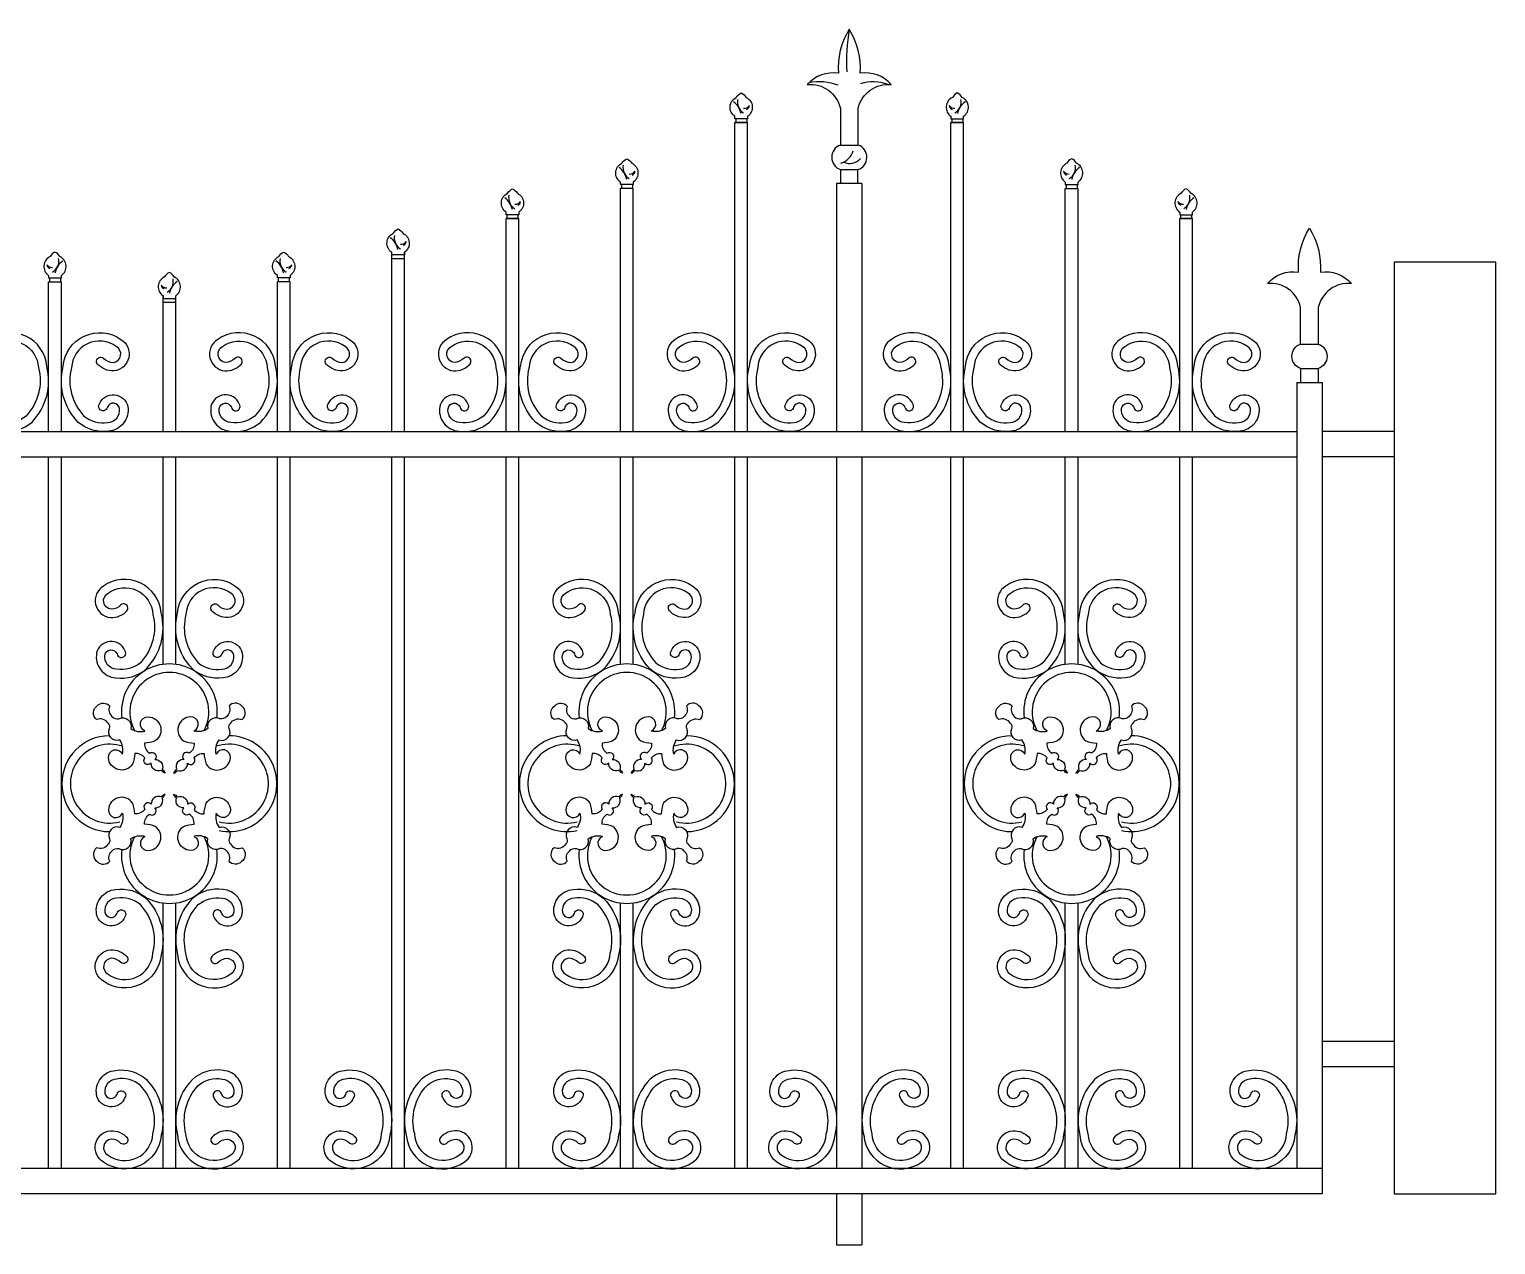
# Model space of a CAD drawing. Header units: metres. Extents: x 684 to 3887, y 3089 to 4524.
# Drawn here: x 2156 to 3887, y 3089 to 4524 of the extents above; entities that cross this region are included whole.
import ezdxf

# ---------------------------------------------------------------- set-up
doc = ezdxf.new("R2010")
doc.units = ezdxf.units.M
for name, color, linetype in [('3', 3, 'Continuous'), ('4', 4, 'Continuous'), ('7', 7, 'Continuous')]:
    doc.layers.add(name, color=color, linetype=linetype)

msp = doc.modelspace()

# ---------------------------------------------------------------- linework, layer by layer
at = {"layer": '3'}
for p, q in [((3113.02, 4387.08), (3133.99, 4387.08)), ((3113.28, 4358.21), (3133.73, 4358.21)), ((3656.21, 4152.16), (3677.18, 4152.16)), ((3656.47, 4123.28), (3676.92, 4123.28))]:
    msp.add_line(p, q, dxfattribs=at)
for centre, radius, start, end in [((3331.46, 4487.12), 211.15, 170.02, 183.67), ((3088.16, 4398.77), 62.99, 69.2, 101.22), ((3152.09, 4411.04), 50.66, 70.19, 107.71), ((3108.28, 4385.56), 20.47, 284.44, 345.53), ((3124, 4382.13), 16.84, 244.5, 318.88), ((2320.97, 3717.86), 56.6, 352.8, 187.2), ((2860.97, 3717.86), 56.6, 352.8, 187.2), ((3386.04, 3717.86), 56.6, 352.8, 187.2), ((2320.97, 3717.86), 46.6, 331.65, 208.35), ((2860.97, 3717.86), 46.6, 331.65, 208.35), ((3386.04, 3717.86), 46.6, 331.65, 208.35), ((2250.69, 3633.09), 56.6, 90.37, 269.63), ((2391.26, 3633.09), 56.6, 258.14, 89.63), ((2790.69, 3633.09), 56.6, 90.37, 281.86), ((2931.26, 3633.09), 56.6, 270.37, 89.63), ((3315.75, 3633.09), 56.6, 90.37, 269.63), ((3456.32, 3633.09), 56.6, 258.14, 89.63), ((2250.69, 3633.09), 46.6, 71.2, 284.45), ((2391.26, 3633.09), 46.6, 255.55, 108.8), ((2790.69, 3633.09), 46.6, 71.2, 284.45), ((2931.26, 3633.09), 46.6, 255.55, 108.8), ((3315.75, 3633.09), 46.6, 71.2, 284.45), ((3456.32, 3633.09), 46.6, 255.55, 108.8), ((2320.97, 3548.31), 46.6, 151.65, 28.35), ((2860.97, 3548.31), 46.6, 151.65, 28.35), ((3386.04, 3548.31), 46.6, 151.65, 28.35), ((2320.97, 3548.31), 56.6, 172.8, 7.2), ((2860.97, 3548.31), 56.6, 172.8, 7.2), ((3386.04, 3548.31), 56.6, 172.8, 7.2)]:
    msp.add_arc(centre, radius, start, end, dxfattribs=at)
at = {"layer": '4'}
for p, q in [((2989.47, 4418.04), (2989.47, 4413.52)), ((3002.47, 4418.04), (3002.47, 4413.52)), ((3244.54, 4418.04), (3244.54, 4413.52)), ((3257.54, 4418.04), (3257.54, 4413.52)), ((2988.47, 4048.8), (2988.47, 4413.52)), ((3003.47, 4413.52), (2988.47, 4413.52)), ((3003.47, 4413.52), (2988.47, 4413.52)), ((2988.47, 4413.52), (3003.47, 4413.52)), ((3003.47, 4048.8), (3003.47, 4413.52)), ((3243.54, 4048.8), (3243.54, 4413.52)), ((3258.54, 4413.52), (3243.54, 4413.52)), ((3243.54, 4413.52), (3258.54, 4413.52)), ((3243.54, 4413.52), (3258.54, 4413.52)), ((3258.54, 4048.8), (3258.54, 4413.52)), ((2868.47, 4335.93), (2853.47, 4335.93)), ((2868.47, 4335.93), (2853.47, 4335.93)), ((2853.47, 4048.8), (2853.47, 4335.93)), ((2854.47, 4340.45), (2854.47, 4335.93)), ((2867.47, 4340.45), (2867.47, 4335.93)), ((2868.47, 4048.8), (2868.47, 4335.93)), ((3108.5, 4341.85), (3108.5, 4048.8)), ((3138.5, 4341.85), (3108.5, 4341.85)), ((3138.5, 4341.85), (3138.5, 4048.8)), ((3378.54, 4048.8), (3378.54, 4335.93)), ((3378.54, 4335.93), (3393.54, 4335.93)), ((3378.54, 4335.93), (3393.54, 4335.93)), ((3379.54, 4340.45), (3379.54, 4335.93)), ((3392.54, 4340.45), (3392.54, 4335.93)), ((3393.54, 4048.8), (3393.54, 4335.93)), ((2718.47, 4048.8), (2718.47, 4300.34)), ((2733.47, 4300.34), (2718.47, 4300.34)), ((2733.47, 4300.34), (2718.47, 4300.34)), ((2718.47, 4300.34), (2733.47, 4300.34)), ((2719.47, 4304.87), (2719.47, 4300.34)), ((2732.47, 4304.87), (2732.47, 4300.34)), ((2733.47, 4048.8), (2733.47, 4300.34)), ((3513.54, 4048.8), (3513.54, 4300.34)), ((3528.54, 4300.34), (3513.54, 4300.34)), ((3513.54, 4300.34), (3528.54, 4300.34)), ((3513.54, 4300.34), (3528.54, 4300.34)), ((3514.54, 4304.87), (3514.54, 4300.34)), ((3527.54, 4304.87), (3527.54, 4300.34)), ((3528.54, 4048.8), (3528.54, 4300.34)), ((2583.47, 4048.8), (2583.47, 4260.49)), ((2598.47, 4048.8), (2598.47, 4260.49)), ((2583.47, 4252.97), (2598.47, 4252.97)), ((2178.47, 4048.8), (2178.47, 4225.66)), ((2178.47, 4225.66), (2193.47, 4225.66)), ((2179.47, 4230.18), (2179.47, 4225.66)), ((2192.47, 4230.18), (2192.47, 4225.66)), ((2193.47, 4048.8), (2193.47, 4225.66)), ((2448.47, 4048.8), (2448.47, 4225.66)), ((2463.47, 4225.66), (2448.47, 4225.66)), ((2449.47, 4230.18), (2449.47, 4225.66)), ((2462.47, 4230.18), (2462.47, 4225.66)), ((2463.47, 4048.8), (2463.47, 4225.66)), ((2313.47, 4048.8), (2313.47, 4209.08)), ((2328.47, 4048.8), (2328.47, 4209.08)), ((3651.7, 4106.93), (3651.69, 3178.8)), ((3651.7, 4106.93), (3681.7, 4106.93)), ((3681.7, 4106.93), (3681.7, 3148.8)), ((2178.47, 3178.8), (2178.47, 4018.8)), ((2193.47, 3178.8), (2193.47, 4018.8)), ((2313.47, 3773.96), (2313.47, 4018.8)), ((2328.47, 3773.96), (2328.47, 4018.8)), ((2448.47, 3178.8), (2448.47, 4018.8)), ((2463.47, 3178.8), (2463.47, 4018.8)), ((2583.47, 3178.8), (2583.47, 4018.8)), ((2598.47, 3178.8), (2598.47, 4018.8)), ((2718.47, 3178.8), (2718.47, 4018.8)), ((2733.47, 3178.8), (2733.47, 4018.8)), ((2853.47, 3773.96), (2853.47, 4018.8)), ((2868.47, 3773.96), (2868.47, 4018.8)), ((2988.47, 3178.8), (2988.47, 4018.8)), ((3003.47, 3178.8), (3003.47, 4018.8)), ((3108.5, 4018.8), (3108.5, 3178.8)), ((3138.5, 4018.8), (3138.5, 3178.8)), ((3243.54, 3178.8), (3243.54, 4018.8)), ((3258.54, 3178.8), (3258.54, 4018.8)), ((3378.54, 3773.96), (3378.54, 4018.8)), ((3393.54, 3773.96), (3393.54, 4018.8)), ((3513.54, 3178.8), (3513.54, 4018.8)), ((3528.54, 3178.8), (3528.54, 4018.8)), ((2313.47, 3178.8), (2313.47, 3492.21)), ((2328.47, 3178.8), (2328.47, 3492.21)), ((2853.47, 3178.8), (2853.47, 3492.21)), ((2853.47, 3178.8), (2853.47, 3492.21)), ((2868.47, 3178.8), (2868.47, 3492.21)), ((2868.47, 3178.8), (2868.47, 3492.21)), ((3378.54, 3178.8), (3378.54, 3492.21)), ((3378.54, 3178.8), (3378.54, 3492.21)), ((3393.54, 3178.8), (3393.54, 3492.21)), ((3393.54, 3178.8), (3393.54, 3492.21)), ((3886.51, 3148.8), (3886.51, 3298.8)), ((3681.7, 3148.8), (960.25, 3148.8)), ((3108.5, 3148.8), (3108.5, 3088.8)), ((3138.5, 3148.8), (3138.5, 3088.8)), ((3108.5, 3088.8), (3138.5, 3088.8))]:
    msp.add_line(p, q, dxfattribs=at)
for points in [[(3133.73, 4341.85), (3133.73, 4358.21, 0.72), (3133.99, 4387.08), (3133.99, 4430.41, -0.38), (3173.05, 4458.5, 0.26), (3136.37, 4471.83, 0.16), (3123.5, 4523.73, 0.16), (3110.64, 4471.83, 0.26), (3073.96, 4458.5, -0.38), (3113.02, 4430.41), (3113.02, 4387.08, 0.72), (3113.28, 4358.21), (3113.28, 4341.85)], [(3656.47, 4106.93), (3656.47, 4123.28, -0.72), (3656.21, 4152.16), (3656.21, 4195.48, 0.38), (3617.15, 4223.57, -0.26), (3653.83, 4236.9, -0.16), (3666.7, 4288.8, -0.16), (3679.56, 4236.9, -0.26), (3716.24, 4223.57, 0.38), (3677.18, 4195.48), (3677.18, 4152.16, -0.72), (3676.92, 4123.28), (3676.92, 4106.93)]]:
    msp.add_lwpolyline(points, format="xyb", dxfattribs=at)
for points in [[(3001.75, 4443.3, -0.58), (3003.47, 4421.04), (3003.47, 4418.04), (2988.47, 4418.04), (2988.47, 4421.04, -0.58), (2990.19, 4443.3, -0.15), (2995.97, 4448.6, -0.15)], [(3245.26, 4443.3, 0.58), (3243.54, 4421.04), (3243.54, 4418.04), (3258.54, 4418.04), (3258.54, 4421.04, 0.58), (3256.81, 4443.3, 0.15), (3251.04, 4448.6, 0.15)], [(2866.75, 4365.71, -0.58), (2868.47, 4343.45), (2868.47, 4340.45), (2853.47, 4340.45), (2853.47, 4343.45, -0.58), (2855.19, 4365.71, -0.15), (2860.97, 4371.01, -0.15)], [(3380.26, 4365.71, 0.58), (3378.54, 4343.45), (3378.54, 4340.45), (3393.54, 4340.45), (3393.54, 4343.45, 0.58), (3391.81, 4365.71, 0.15), (3386.04, 4371.01, 0.15)], [(2731.75, 4330.12, -0.58), (2733.47, 4307.87), (2733.47, 4304.87), (2718.47, 4304.87), (2718.47, 4307.87, -0.58), (2720.19, 4330.12, -0.15), (2725.97, 4335.42, -0.15)], [(3515.26, 4330.12, 0.58), (3513.54, 4307.87), (3513.54, 4304.87), (3528.54, 4304.87), (3528.54, 4307.87, 0.58), (3526.81, 4330.12, 0.15), (3521.04, 4335.42, 0.15)], [(2596.75, 4282.75, -0.58), (2598.47, 4260.49), (2598.47, 4257.49), (2583.47, 4257.49), (2583.47, 4260.49, -0.58), (2585.19, 4282.75, -0.15), (2590.97, 4288.05, -0.15)], [(2180.19, 4255.43, 0.58), (2178.47, 4233.18), (2178.47, 4230.18), (2193.47, 4230.18), (2193.47, 4233.18, 0.58), (2191.75, 4255.43, 0.15), (2185.97, 4260.74, 0.15)], [(2461.75, 4255.43, -0.58), (2463.47, 4233.18), (2463.47, 4230.18), (2448.47, 4230.18), (2448.47, 4233.18, -0.58), (2450.19, 4255.43, -0.15), (2455.97, 4260.74, -0.15)], [(2315.19, 4231.33, 0.58), (2313.47, 4209.08), (2313.47, 4206.08), (2328.47, 4206.08), (2328.47, 4209.08, 0.58), (2326.75, 4231.33, 0.15), (2320.97, 4236.64, 0.15)]]:
    msp.add_lwpolyline(points, format="xyb", close=True, dxfattribs=at)
msp.add_lwpolyline([(3886.51, 4248.8), (3766.51, 4248.8), (3766.51, 3148.8), (3886.51, 3148.8)], close=True, dxfattribs=at)
at = {"layer": '7'}
for p, q in [((2313.47, 4201.56), (2328.47, 4201.56)), ((990.25, 4048.8), (3651.7, 4048.8)), ((3766.51, 4048.8), (3681.7, 4048.8)), ((990.25, 4018.8), (3651.7, 4018.8)), ((3766.51, 4018.8), (3681.7, 4018.8)), ((3766.51, 3328.8), (3681.7, 3328.8)), ((3766.51, 3298.8), (3681.7, 3298.8)), ((3681.7, 3178.8), (960.25, 3178.8))]:
    msp.add_line(p, q, dxfattribs=at)
for points in [[(2134.98, 4127.46, 1.01), (2128.88, 4135.51, -0.21), (2117.08, 4130.45, -0.73), (2113.58, 4149.17, -0.6), (2166.4, 4124.26, -0.26), (2151.8, 4067.13, -0.22), (2123.61, 4059.45, -0.44), (2109.89, 4076.23, -0.75), (2124.19, 4077.66, 1.28), (2133.44, 4081.46, 0.74), (2100.1, 4078.29, 0.44), (2122.51, 4049.25, 0.22), (2158.85, 4060.04, 0.26), (2176.31, 4125.89, 0.58), (2108.15, 4157.59, 0.72), (2116.41, 4120.46, 0.22), (2136.22, 4128.71)], [(2236.97, 4127.46, -1.01), (2243.07, 4135.51, 0.21), (2254.86, 4130.45, 0.73), (2258.37, 4149.17, 0.6), (2205.54, 4124.26, 0.26), (2220.15, 4067.13, 0.22), (2248.33, 4059.45, 0.44), (2262.06, 4076.23, 0.75), (2247.75, 4077.66, -1.28), (2238.5, 4081.46, -0.74), (2271.84, 4078.29, -0.44), (2249.43, 4049.25, -0.22), (2213.1, 4060.04, -0.26), (2195.63, 4125.89, -0.58), (2263.79, 4157.59, -0.72), (2255.54, 4120.46, -0.22), (2235.73, 4128.71)], [(2404.98, 4127.46, 1.01), (2398.88, 4135.51, -0.21), (2387.08, 4130.45, -0.73), (2383.58, 4149.17, -0.6), (2436.4, 4124.26, -0.26), (2421.8, 4067.13, -0.22), (2393.61, 4059.45, -0.44), (2379.89, 4076.23, -0.75), (2394.19, 4077.66, 1.28), (2403.44, 4081.46, 0.74), (2370.1, 4078.29, 0.44), (2392.51, 4049.25, 0.22), (2428.85, 4060.04, 0.26), (2446.31, 4125.89, 0.58), (2378.15, 4157.59, 0.72), (2386.41, 4120.46, 0.22), (2406.22, 4128.71)], [(2506.97, 4127.46, -1.01), (2513.07, 4135.51, 0.21), (2524.86, 4130.45, 0.73), (2528.37, 4149.17, 0.6), (2475.54, 4124.26, 0.26), (2490.15, 4067.13, 0.22), (2518.33, 4059.45, 0.44), (2532.06, 4076.23, 0.75), (2517.75, 4077.66, -1.28), (2508.5, 4081.46, -0.74), (2541.84, 4078.29, -0.44), (2519.43, 4049.25, -0.22), (2483.1, 4060.04, -0.26), (2465.63, 4125.89, -0.58), (2533.79, 4157.59, -0.72), (2525.54, 4120.46, -0.22), (2505.73, 4128.71)], [(2674.98, 4127.46, 1.01), (2668.88, 4135.51, -0.21), (2657.08, 4130.45, -0.73), (2653.58, 4149.17, -0.6), (2706.4, 4124.26, -0.26), (2691.8, 4067.13, -0.22), (2663.61, 4059.45, -0.44), (2649.89, 4076.23, -0.75), (2664.19, 4077.66, 1.28), (2673.44, 4081.46, 0.74), (2640.1, 4078.29, 0.44), (2662.51, 4049.25, 0.22), (2698.85, 4060.04, 0.26), (2716.31, 4125.89, 0.58), (2648.15, 4157.59, 0.72), (2656.41, 4120.46, 0.22), (2676.22, 4128.71)], [(2776.97, 4127.46, -1.01), (2783.07, 4135.51, 0.21), (2794.86, 4130.45, 0.73), (2798.37, 4149.17, 0.6), (2745.54, 4124.26, 0.26), (2760.15, 4067.13, 0.22), (2788.33, 4059.45, 0.44), (2802.06, 4076.23, 0.75), (2787.75, 4077.66, -1.28), (2778.5, 4081.46, -0.74), (2811.84, 4078.29, -0.44), (2789.43, 4049.25, -0.22), (2753.1, 4060.04, -0.26), (2735.63, 4125.89, -0.58), (2803.79, 4157.59, -0.72), (2795.54, 4120.46, -0.22), (2775.73, 4128.71)], [(2944.98, 4127.46, 1.01), (2938.88, 4135.51, -0.21), (2927.08, 4130.45, -0.73), (2923.58, 4149.17, -0.6), (2976.4, 4124.26, -0.26), (2961.8, 4067.13, -0.22), (2933.61, 4059.45, -0.44), (2919.89, 4076.23, -0.75), (2934.19, 4077.66, 1.28), (2943.44, 4081.46, 0.74), (2910.1, 4078.29, 0.44), (2932.51, 4049.25, 0.22), (2968.85, 4060.04, 0.26), (2986.31, 4125.89, 0.58), (2918.15, 4157.59, 0.72), (2926.41, 4120.46, 0.22), (2946.22, 4128.71)], [(3046.97, 4127.46, -1.01), (3053.07, 4135.51, 0.21), (3064.86, 4130.45, 0.73), (3068.37, 4149.17, 0.6), (3015.54, 4124.26, 0.26), (3030.15, 4067.13, 0.22), (3058.33, 4059.45, 0.44), (3072.06, 4076.23, 0.75), (3057.75, 4077.66, -1.28), (3048.5, 4081.46, -0.74), (3081.84, 4078.29, -0.44), (3059.43, 4049.25, -0.22), (3023.1, 4060.04, -0.26), (3005.63, 4125.89, -0.58), (3073.79, 4157.59, -0.72), (3065.54, 4120.46, -0.22), (3045.73, 4128.71)], [(3200.04, 4127.46, 1.01), (3193.94, 4135.51, -0.21), (3182.15, 4130.45, -0.73), (3178.64, 4149.17, -0.6), (3231.47, 4124.26, -0.26), (3216.86, 4067.13, -0.22), (3188.68, 4059.45, -0.44), (3174.95, 4076.23, -0.75), (3189.26, 4077.66, 1.28), (3198.51, 4081.46, 0.74), (3165.16, 4078.29, 0.44), (3187.57, 4049.25, 0.22), (3223.91, 4060.04, 0.26), (3241.38, 4125.89, 0.58), (3173.22, 4157.59, 0.72), (3181.47, 4120.46, 0.22), (3201.28, 4128.71)], [(3302.03, 4127.46, -1.01), (3308.13, 4135.51, 0.21), (3319.92, 4130.45, 0.73), (3323.43, 4149.17, 0.6), (3270.61, 4124.26, 0.26), (3285.21, 4067.13, 0.22), (3313.39, 4059.45, 0.44), (3327.12, 4076.23, 0.75), (3312.82, 4077.66, -1.28), (3303.57, 4081.46, -0.74), (3336.91, 4078.29, -0.44), (3314.5, 4049.25, -0.22), (3278.16, 4060.04, -0.26), (3260.7, 4125.89, -0.58), (3328.86, 4157.59, -0.72), (3320.6, 4120.46, -0.22), (3300.79, 4128.71)], [(3470.04, 4127.46, 1.01), (3463.94, 4135.51, -0.21), (3452.15, 4130.45, -0.73), (3448.64, 4149.17, -0.6), (3501.47, 4124.26, -0.26), (3486.86, 4067.13, -0.22), (3458.68, 4059.45, -0.44), (3444.95, 4076.23, -0.75), (3459.26, 4077.66, 1.28), (3468.51, 4081.46, 0.74), (3435.16, 4078.29, 0.44), (3457.57, 4049.25, 0.22), (3493.91, 4060.04, 0.26), (3511.38, 4125.89, 0.58), (3443.22, 4157.59, 0.72), (3451.47, 4120.46, 0.22), (3471.28, 4128.71)], [(3572.03, 4127.46, -1.01), (3578.13, 4135.51, 0.21), (3589.92, 4130.45, 0.73), (3593.43, 4149.17, 0.6), (3540.61, 4124.26, 0.26), (3555.21, 4067.13, 0.22), (3583.39, 4059.45, 0.44), (3597.12, 4076.23, 0.75), (3582.82, 4077.66, -1.28), (3573.57, 4081.46, -0.74), (3606.91, 4078.29, -0.44), (3584.5, 4049.25, -0.22), (3548.16, 4060.04, -0.26), (3530.7, 4125.89, -0.58), (3598.86, 4157.59, -0.72), (3590.6, 4120.46, -0.22), (3570.79, 4128.71)], [(2269.98, 3836.2, 1.01), (2263.88, 3844.25, -0.21), (2252.08, 3839.19, -0.73), (2248.58, 3857.92, -0.6), (2301.4, 3833.01, -0.26), (2286.8, 3775.88, -0.22), (2258.61, 3768.2, -0.44), (2244.89, 3784.97, -0.75), (2259.19, 3786.41, 1.28), (2268.44, 3790.2, 0.74), (2235.1, 3787.03, 0.44), (2257.51, 3758, 0.22), (2293.85, 3768.78, 0.26), (2311.31, 3834.63, 0.58), (2243.15, 3866.33, 0.72), (2251.41, 3829.21, 0.22), (2271.22, 3837.46)], [(2371.97, 3836.2, -1.01), (2378.07, 3844.25, 0.21), (2389.86, 3839.19, 0.73), (2393.37, 3857.92, 0.6), (2340.54, 3833.01, 0.26), (2355.15, 3775.88, 0.22), (2383.33, 3768.2, 0.44), (2397.06, 3784.97, 0.75), (2382.75, 3786.41, -1.28), (2373.5, 3790.2, -0.74), (2406.84, 3787.03, -0.44), (2384.43, 3758, -0.22), (2348.1, 3768.78, -0.26), (2330.63, 3834.63, -0.58), (2398.79, 3866.33, -0.72), (2390.54, 3829.21, -0.22), (2370.73, 3837.46)], [(2809.98, 3836.2, 1.01), (2803.88, 3844.25, -0.21), (2792.08, 3839.19, -0.73), (2788.58, 3857.92, -0.6), (2841.4, 3833.01, -0.26), (2826.8, 3775.88, -0.22), (2798.61, 3768.2, -0.44), (2784.89, 3784.97, -0.75), (2799.19, 3786.41, 1.28), (2808.44, 3790.2, 0.74), (2775.1, 3787.03, 0.44), (2797.51, 3758, 0.22), (2833.85, 3768.78, 0.26), (2851.31, 3834.63, 0.58), (2783.15, 3866.33, 0.72), (2791.41, 3829.21, 0.22), (2811.22, 3837.46)], [(2911.97, 3836.2, -1.01), (2918.07, 3844.25, 0.21), (2929.86, 3839.19, 0.73), (2933.37, 3857.92, 0.6), (2880.54, 3833.01, 0.26), (2895.15, 3775.88, 0.22), (2923.33, 3768.2, 0.44), (2937.06, 3784.97, 0.75), (2922.75, 3786.41, -1.28), (2913.5, 3790.2, -0.74), (2946.84, 3787.03, -0.44), (2924.43, 3758, -0.22), (2888.1, 3768.78, -0.26), (2870.63, 3834.63, -0.58), (2938.79, 3866.33, -0.72), (2930.54, 3829.21, -0.22), (2910.73, 3837.46)], [(3335.04, 3836.2, 1.01), (3328.94, 3844.25, -0.21), (3317.15, 3839.19, -0.73), (3313.64, 3857.92, -0.6), (3366.47, 3833.01, -0.26), (3351.86, 3775.88, -0.22), (3323.68, 3768.2, -0.44), (3309.95, 3784.97, -0.75), (3324.26, 3786.41, 1.28), (3333.51, 3790.2, 0.74), (3300.16, 3787.03, 0.44), (3322.57, 3758, 0.22), (3358.91, 3768.78, 0.26), (3376.38, 3834.63, 0.58), (3308.22, 3866.33, 0.72), (3316.47, 3829.21, 0.22), (3336.28, 3837.46)], [(3437.03, 3836.2, -1.01), (3443.13, 3844.25, 0.21), (3454.92, 3839.19, 0.73), (3458.43, 3857.92, 0.6), (3405.61, 3833.01, 0.26), (3420.21, 3775.88, 0.22), (3448.39, 3768.2, 0.44), (3462.12, 3784.97, 0.75), (3447.82, 3786.41, -1.28), (3438.57, 3790.2, -0.74), (3471.91, 3787.03, -0.44), (3449.5, 3758, -0.22), (3413.16, 3768.78, -0.26), (3395.7, 3834.63, -0.58), (3463.86, 3866.33, -0.72), (3455.6, 3829.21, -0.22), (3435.79, 3837.46)], [(2315.95, 3645.5, -0.13), (2311.39, 3648.7, -0.55), (2299.58, 3657.31, -0.95), (2291.86, 3663.41, 0.27), (2280.06, 3668.77, -0.07), (2277.56, 3656.1, -0.72), (2249, 3663.86, -0.83), (2265.59, 3668.08, 0.22), (2262.31, 3684.7, -0.67), (2250.3, 3698.25, 0.31), (2248.95, 3704.24, 0.36), (2235.04, 3708.81, -0.5), (2235.89, 3725.16, -0.44), (2250.55, 3724.73, 0.34), (2253.24, 3712.59, 0.3), (2261.51, 3709.75, -0.67), (2275.37, 3698.1, 0.22), (2292.07, 3695.27, -0.83), (2295.85, 3711.96, -0.72), (2304.36, 3683.61, -0.07), (2291.76, 3680.78, 0.27), (2297.43, 3669.13, -0.95), (2303.73, 3661.57, -0.55), (2312.64, 3650.16, -0.11), (2315.95, 3645.5)], [(2325.99, 3645.5, 0.13), (2330.55, 3648.7, 0.55), (2342.37, 3657.31, 0.95), (2350.09, 3663.41, -0.27), (2361.88, 3668.77, 0.07), (2364.39, 3656.1, 0.72), (2392.94, 3663.86, 0.83), (2376.36, 3668.08, -0.22), (2379.63, 3684.7, 0.67), (2391.64, 3698.25, -0.31), (2392.99, 3704.24, -0.36), (2406.91, 3708.81, 0.5), (2406.06, 3725.16, 0.44), (2391.39, 3724.73, -0.34), (2388.7, 3712.59, -0.3), (2380.44, 3709.75, 0.67), (2366.57, 3698.1, -0.22), (2349.87, 3695.27, 0.83), (2346.09, 3711.96, 0.72), (2337.58, 3683.61, 0.07), (2350.19, 3680.78, -0.27), (2344.52, 3669.13, 0.95), (2338.21, 3661.57, 0.55), (2329.3, 3650.16, 0.11), (2325.99, 3645.5)], [(2855.95, 3645.5, -0.13), (2851.39, 3648.7, -0.55), (2839.58, 3657.31, -0.95), (2831.86, 3663.41, 0.27), (2820.06, 3668.77, -0.07), (2817.56, 3656.1, -0.72), (2789, 3663.86, -0.83), (2805.59, 3668.08, 0.22), (2802.31, 3684.7, -0.67), (2790.3, 3698.25, 0.31), (2788.95, 3704.24, 0.36), (2775.04, 3708.81, -0.5), (2775.89, 3725.16, -0.44), (2790.55, 3724.73, 0.34), (2793.24, 3712.59, 0.3), (2801.51, 3709.75, -0.67), (2815.37, 3698.1, 0.22), (2832.07, 3695.27, -0.83), (2835.85, 3711.96, -0.72), (2844.36, 3683.61, -0.07), (2831.76, 3680.78, 0.27), (2837.43, 3669.13, -0.95), (2843.73, 3661.57, -0.55), (2852.64, 3650.16, -0.11), (2855.95, 3645.5)], [(2865.99, 3645.5, 0.13), (2870.55, 3648.7, 0.55), (2882.37, 3657.31, 0.95), (2890.09, 3663.41, -0.27), (2901.88, 3668.77, 0.07), (2904.39, 3656.1, 0.72), (2932.94, 3663.86, 0.83), (2916.36, 3668.08, -0.22), (2919.63, 3684.7, 0.67), (2931.64, 3698.25, -0.31), (2932.99, 3704.24, -0.36), (2946.91, 3708.81, 0.5), (2946.06, 3725.16, 0.44), (2931.39, 3724.73, -0.34), (2928.7, 3712.59, -0.3), (2920.44, 3709.75, 0.67), (2906.57, 3698.1, -0.22), (2889.87, 3695.27, 0.83), (2886.09, 3711.96, 0.72), (2877.58, 3683.61, 0.07), (2890.19, 3680.78, -0.27), (2884.52, 3669.13, 0.95), (2878.21, 3661.57, 0.55), (2869.3, 3650.16, 0.11), (2865.99, 3645.5)], [(3381.01, 3645.5, -0.13), (3376.46, 3648.7, -0.55), (3364.64, 3657.31, -0.95), (3356.92, 3663.41, 0.27), (3345.12, 3668.77, -0.07), (3342.62, 3656.1, -0.72), (3314.07, 3663.86, -0.83), (3330.65, 3668.08, 0.22), (3327.38, 3684.7, -0.67), (3315.37, 3698.25, 0.31), (3314.02, 3704.24, 0.36), (3300.1, 3708.81, -0.5), (3300.95, 3725.16, -0.44), (3315.62, 3724.73, 0.34), (3318.3, 3712.59, 0.3), (3326.57, 3709.75, -0.67), (3340.44, 3698.1, 0.22), (3357.14, 3695.27, -0.83), (3360.92, 3711.96, -0.72), (3369.42, 3683.61, -0.07), (3356.82, 3680.78, 0.27), (3362.49, 3669.13, -0.95), (3368.79, 3661.57, -0.55), (3377.71, 3650.16, -0.11), (3381.01, 3645.5)], [(3391.06, 3645.5, 0.13), (3395.62, 3648.7, 0.55), (3407.43, 3657.31, 0.95), (3415.15, 3663.41, -0.27), (3426.95, 3668.77, 0.07), (3429.45, 3656.1, 0.72), (3458.01, 3663.86, 0.83), (3441.42, 3668.08, -0.22), (3444.69, 3684.7, 0.67), (3456.71, 3698.25, -0.31), (3458.05, 3704.24, -0.36), (3471.97, 3708.81, 0.5), (3471.12, 3725.16, 0.44), (3456.46, 3724.73, -0.34), (3453.77, 3712.59, -0.3), (3445.5, 3709.75, 0.67), (3431.64, 3698.1, -0.22), (3414.94, 3695.27, 0.83), (3411.16, 3711.96, 0.72), (3402.65, 3683.61, 0.07), (3415.25, 3680.78, -0.27), (3409.58, 3669.13, 0.95), (3403.28, 3661.57, 0.55), (3394.37, 3650.16, 0.11), (3391.06, 3645.5)], [(2315.95, 3620.67, 0.13), (2311.39, 3617.47, 0.55), (2299.58, 3608.86, 0.95), (2291.86, 3602.76, -0.27), (2280.06, 3597.4, 0.07), (2277.56, 3610.07, 0.72), (2249, 3602.31, 0.83), (2265.59, 3598.1, -0.22), (2262.31, 3581.48, 0.67), (2250.3, 3567.92, -0.31), (2248.95, 3561.93, -0.36), (2235.04, 3557.36, 0.5), (2235.89, 3541.02, 0.44), (2250.55, 3541.44, -0.34), (2253.24, 3553.58, -0.3), (2261.51, 3556.42, 0.67), (2275.37, 3568.07, -0.22), (2292.07, 3570.91, 0.83), (2295.85, 3554.22, 0.72), (2304.36, 3582.56, 0.07), (2291.76, 3585.39, -0.27), (2297.43, 3597.04, 0.95), (2303.73, 3604.6, 0.55), (2312.64, 3616.01, 0.11), (2315.95, 3620.67)], [(2325.99, 3620.67, -0.13), (2330.55, 3617.47, -0.55), (2342.37, 3608.86, -0.95), (2350.09, 3602.76, 0.27), (2361.88, 3597.4, -0.07), (2364.39, 3610.07, -0.72), (2392.94, 3602.31, -0.83), (2376.36, 3598.1, 0.22), (2379.63, 3581.48, -0.67), (2391.64, 3567.92, 0.31), (2392.99, 3561.93, 0.36), (2406.91, 3557.36, -0.5), (2406.06, 3541.02, -0.44), (2391.39, 3541.44, 0.34), (2388.7, 3553.58, 0.3), (2380.44, 3556.42, -0.67), (2366.57, 3568.07, 0.22), (2349.87, 3570.91, -0.83), (2346.09, 3554.22, -0.72), (2337.58, 3582.56, -0.07), (2350.19, 3585.39, 0.27), (2344.52, 3597.04, -0.95), (2338.21, 3604.6, -0.55), (2329.3, 3616.01, -0.11), (2325.99, 3620.67)], [(2855.95, 3620.67, 0.13), (2851.39, 3617.47, 0.55), (2839.58, 3608.86, 0.95), (2831.86, 3602.76, -0.27), (2820.06, 3597.4, 0.07), (2817.56, 3610.07, 0.72), (2789, 3602.31, 0.83), (2805.59, 3598.1, -0.22), (2802.31, 3581.48, 0.67), (2790.3, 3567.92, -0.31), (2788.95, 3561.93, -0.36), (2775.04, 3557.36, 0.5), (2775.89, 3541.02, 0.44), (2790.55, 3541.44, -0.34), (2793.24, 3553.58, -0.3), (2801.51, 3556.42, 0.67), (2815.37, 3568.07, -0.22), (2832.07, 3570.91, 0.83), (2835.85, 3554.22, 0.72), (2844.36, 3582.56, 0.07), (2831.76, 3585.39, -0.27), (2837.43, 3597.04, 0.95), (2843.73, 3604.6, 0.55), (2852.64, 3616.01, 0.11), (2855.95, 3620.67)], [(2865.99, 3620.67, -0.13), (2870.55, 3617.47, -0.55), (2882.37, 3608.86, -0.95), (2890.09, 3602.76, 0.27), (2901.88, 3597.4, -0.07), (2904.39, 3610.07, -0.72), (2932.94, 3602.31, -0.83), (2916.36, 3598.1, 0.22), (2919.63, 3581.48, -0.67), (2931.64, 3567.92, 0.31), (2932.99, 3561.93, 0.36), (2946.91, 3557.36, -0.5), (2946.06, 3541.02, -0.44), (2931.39, 3541.44, 0.34), (2928.7, 3553.58, 0.3), (2920.44, 3556.42, -0.67), (2906.57, 3568.07, 0.22), (2889.87, 3570.91, -0.83), (2886.09, 3554.22, -0.72), (2877.58, 3582.56, -0.07), (2890.19, 3585.39, 0.27), (2884.52, 3597.04, -0.95), (2878.21, 3604.6, -0.55), (2869.3, 3616.01, -0.11), (2865.99, 3620.67)], [(3381.01, 3620.67, 0.13), (3376.46, 3617.47, 0.55), (3364.64, 3608.86, 0.95), (3356.92, 3602.76, -0.27), (3345.12, 3597.4, 0.07), (3342.62, 3610.07, 0.72), (3314.07, 3602.31, 0.83), (3330.65, 3598.1, -0.22), (3327.38, 3581.48, 0.67), (3315.37, 3567.92, -0.31), (3314.02, 3561.93, -0.36), (3300.1, 3557.36, 0.5), (3300.95, 3541.02, 0.44), (3315.62, 3541.44, -0.34), (3318.3, 3553.58, -0.3), (3326.57, 3556.42, 0.67), (3340.44, 3568.07, -0.22), (3357.14, 3570.91, 0.83), (3360.92, 3554.22, 0.72), (3369.42, 3582.56, 0.07), (3356.82, 3585.39, -0.27), (3362.49, 3597.04, 0.95), (3368.79, 3604.6, 0.55), (3377.71, 3616.01, 0.11), (3381.01, 3620.67)], [(3391.06, 3620.67, -0.13), (3395.62, 3617.47, -0.55), (3407.43, 3608.86, -0.95), (3415.15, 3602.76, 0.27), (3426.95, 3597.4, -0.07), (3429.45, 3610.07, -0.72), (3458.01, 3602.31, -0.83), (3441.42, 3598.1, 0.22), (3444.69, 3581.48, -0.67), (3456.71, 3567.92, 0.31), (3458.05, 3561.93, 0.36), (3471.97, 3557.36, -0.5), (3471.12, 3541.02, -0.44), (3456.46, 3541.44, 0.34), (3453.77, 3553.58, 0.3), (3445.5, 3556.42, -0.67), (3431.64, 3568.07, 0.22), (3414.94, 3570.91, -0.83), (3411.16, 3554.22, -0.72), (3402.65, 3582.56, -0.07), (3415.25, 3585.39, 0.27), (3409.58, 3597.04, -0.95), (3403.28, 3604.6, -0.55), (3394.37, 3616.01, -0.11), (3391.06, 3620.67)], [(2269.98, 3429.97, -1.01), (2263.88, 3421.92, 0.21), (2252.08, 3426.98, 0.73), (2248.58, 3408.26, 0.6), (2301.4, 3433.16, 0.26), (2286.8, 3490.3, 0.22), (2258.61, 3497.98, 0.44), (2244.89, 3481.2, 0.75), (2259.19, 3479.76, -1.28), (2268.44, 3475.97, -0.74), (2235.1, 3479.14, -0.44), (2257.51, 3508.17, -0.22), (2293.85, 3497.39, -0.26), (2311.31, 3431.54, -0.58), (2243.15, 3399.84, -0.72), (2251.41, 3436.96, -0.22), (2271.22, 3428.71)], [(2371.97, 3429.97, 1.01), (2378.07, 3421.92, -0.21), (2389.86, 3426.98, -0.73), (2393.37, 3408.26, -0.6), (2340.54, 3433.16, -0.26), (2355.15, 3490.3, -0.22), (2383.33, 3497.98, -0.44), (2397.06, 3481.2, -0.75), (2382.75, 3479.76, 1.28), (2373.5, 3475.97, 0.74), (2406.84, 3479.14, 0.44), (2384.43, 3508.17, 0.22), (2348.1, 3497.39, 0.26), (2330.63, 3431.54, 0.58), (2398.79, 3399.84, 0.72), (2390.54, 3436.96, 0.22), (2370.73, 3428.71)], [(2809.98, 3429.97, -1.01), (2803.88, 3421.92, 0.21), (2792.08, 3426.98, 0.73), (2788.58, 3408.26, 0.6), (2841.4, 3433.16, 0.26), (2826.8, 3490.3, 0.22), (2798.61, 3497.98, 0.44), (2784.89, 3481.2, 0.75), (2799.19, 3479.76, -1.28), (2808.44, 3475.97, -0.74), (2775.1, 3479.14, -0.44), (2797.51, 3508.17, -0.22), (2833.85, 3497.39, -0.26), (2851.31, 3431.54, -0.58), (2783.15, 3399.84, -0.72), (2791.41, 3436.96, -0.22), (2811.22, 3428.71)], [(2911.97, 3429.97, 1.01), (2918.07, 3421.92, -0.21), (2929.86, 3426.98, -0.73), (2933.37, 3408.26, -0.6), (2880.54, 3433.16, -0.26), (2895.15, 3490.3, -0.22), (2923.33, 3497.98, -0.44), (2937.06, 3481.2, -0.75), (2922.75, 3479.76, 1.28), (2913.5, 3475.97, 0.74), (2946.84, 3479.14, 0.44), (2924.43, 3508.17, 0.22), (2888.1, 3497.39, 0.26), (2870.63, 3431.54, 0.58), (2938.79, 3399.84, 0.72), (2930.54, 3436.96, 0.22), (2910.73, 3428.71)], [(3335.04, 3429.97, -1.01), (3328.94, 3421.92, 0.21), (3317.15, 3426.98, 0.73), (3313.64, 3408.26, 0.6), (3366.47, 3433.16, 0.26), (3351.86, 3490.3, 0.22), (3323.68, 3497.98, 0.44), (3309.95, 3481.2, 0.75), (3324.26, 3479.76, -1.28), (3333.51, 3475.97, -0.74), (3300.16, 3479.14, -0.44), (3322.57, 3508.17, -0.22), (3358.91, 3497.39, -0.26), (3376.38, 3431.54, -0.58), (3308.22, 3399.84, -0.72), (3316.47, 3436.96, -0.22), (3336.28, 3428.71)], [(3437.03, 3429.97, 1.01), (3443.13, 3421.92, -0.21), (3454.92, 3426.98, -0.73), (3458.43, 3408.26, -0.6), (3405.61, 3433.16, -0.26), (3420.21, 3490.3, -0.22), (3448.39, 3497.98, -0.44), (3462.12, 3481.2, -0.75), (3447.82, 3479.76, 1.28), (3438.57, 3475.97, 0.74), (3471.91, 3479.14, 0.44), (3449.5, 3508.17, 0.22), (3413.16, 3497.39, 0.26), (3395.7, 3431.54, 0.58), (3463.86, 3399.84, 0.72), (3455.6, 3436.96, 0.22), (3435.79, 3428.71)], [(2269.98, 3216.39, -1.01), (2263.88, 3208.35, 0.21), (2252.08, 3213.4, 0.73), (2248.58, 3194.68, 0.6), (2301.4, 3219.59, 0.26), (2286.8, 3276.72, 0.22), (2258.61, 3284.4, 0.44), (2244.89, 3267.62, 0.75), (2259.19, 3266.19, -1.28), (2268.44, 3262.39, -0.74), (2235.1, 3265.57, -0.44), (2257.51, 3294.6, -0.22), (2293.85, 3283.82, -0.26), (2311.31, 3217.96, -0.58), (2243.15, 3186.27, -0.72), (2251.41, 3223.39, -0.22), (2271.22, 3215.14)], [(2371.97, 3216.39, 1.01), (2378.07, 3208.35, -0.21), (2389.86, 3213.4, -0.73), (2393.37, 3194.68, -0.6), (2340.54, 3219.59, -0.26), (2355.15, 3276.72, -0.22), (2383.33, 3284.4, -0.44), (2397.06, 3267.62, -0.75), (2382.75, 3266.19, 1.28), (2373.5, 3262.39, 0.74), (2406.84, 3265.57, 0.44), (2384.43, 3294.6, 0.22), (2348.1, 3283.82, 0.26), (2330.63, 3217.96, 0.58), (2398.79, 3186.27, 0.72), (2390.54, 3223.39, 0.22), (2370.73, 3215.14)], [(2539.98, 3216.39, -1.01), (2533.88, 3208.35, 0.21), (2522.08, 3213.4, 0.73), (2518.58, 3194.68, 0.6), (2571.4, 3219.59, 0.26), (2556.8, 3276.72, 0.22), (2528.61, 3284.4, 0.44), (2514.89, 3267.62, 0.75), (2529.19, 3266.19, -1.28), (2538.44, 3262.39, -0.74), (2505.1, 3265.57, -0.44), (2527.51, 3294.6, -0.22), (2563.85, 3283.82, -0.26), (2581.31, 3217.96, -0.58), (2513.15, 3186.27, -0.72), (2521.41, 3223.39, -0.22), (2541.22, 3215.14)], [(2641.97, 3216.39, 1.01), (2648.07, 3208.35, -0.21), (2659.86, 3213.4, -0.73), (2663.37, 3194.68, -0.6), (2610.54, 3219.59, -0.26), (2625.15, 3276.72, -0.22), (2653.33, 3284.4, -0.44), (2667.06, 3267.62, -0.75), (2652.75, 3266.19, 1.28), (2643.5, 3262.39, 0.74), (2676.84, 3265.57, 0.44), (2654.43, 3294.6, 0.22), (2618.1, 3283.82, 0.26), (2600.63, 3217.96, 0.58), (2668.79, 3186.27, 0.72), (2660.54, 3223.39, 0.22), (2640.73, 3215.14)], [(2809.98, 3216.39, -1.01), (2803.88, 3208.35, 0.21), (2792.08, 3213.4, 0.73), (2788.58, 3194.68, 0.6), (2841.4, 3219.59, 0.26), (2826.8, 3276.72, 0.22), (2798.61, 3284.4, 0.44), (2784.89, 3267.62, 0.75), (2799.19, 3266.19, -1.28), (2808.44, 3262.39, -0.74), (2775.1, 3265.57, -0.44), (2797.51, 3294.6, -0.22), (2833.85, 3283.82, -0.26), (2851.31, 3217.96, -0.58), (2783.15, 3186.27, -0.72), (2791.41, 3223.39, -0.22), (2811.22, 3215.14)], [(2911.97, 3216.39, 1.01), (2918.07, 3208.35, -0.21), (2929.86, 3213.4, -0.73), (2933.37, 3194.68, -0.6), (2880.54, 3219.59, -0.26), (2895.15, 3276.72, -0.22), (2923.33, 3284.4, -0.44), (2937.06, 3267.62, -0.75), (2922.75, 3266.19, 1.28), (2913.5, 3262.39, 0.74), (2946.84, 3265.57, 0.44), (2924.43, 3294.6, 0.22), (2888.1, 3283.82, 0.26), (2870.63, 3217.96, 0.58), (2938.79, 3186.27, 0.72), (2930.54, 3223.39, 0.22), (2910.73, 3215.14)], [(3065.01, 3216.39, -1.01), (3058.91, 3208.35, 0.21), (3047.12, 3213.4, 0.73), (3043.61, 3194.68, 0.6), (3096.43, 3219.59, 0.26), (3081.83, 3276.72, 0.22), (3053.65, 3284.4, 0.44), (3039.92, 3267.62, 0.75), (3054.22, 3266.19, -1.28), (3063.48, 3262.39, -0.74), (3030.13, 3265.57, -0.44), (3052.54, 3294.6, -0.22), (3088.88, 3283.82, -0.26), (3106.34, 3217.96, -0.58), (3038.18, 3186.27, -0.72), (3046.44, 3223.39, -0.22), (3066.25, 3215.14)], [(3182, 3216.39, 1.01), (3188.1, 3208.35, -0.21), (3199.89, 3213.4, -0.73), (3203.4, 3194.68, -0.6), (3150.58, 3219.59, -0.26), (3165.18, 3276.72, -0.22), (3193.36, 3284.4, -0.44), (3207.09, 3267.62, -0.75), (3192.79, 3266.19, 1.28), (3183.53, 3262.39, 0.74), (3216.88, 3265.57, 0.44), (3194.47, 3294.6, 0.22), (3158.13, 3283.82, 0.26), (3140.66, 3217.96, 0.58), (3208.83, 3186.27, 0.72), (3200.57, 3223.39, 0.22), (3180.76, 3215.14)], [(3335.04, 3216.39, -1.01), (3328.94, 3208.35, 0.21), (3317.15, 3213.4, 0.73), (3313.64, 3194.68, 0.6), (3366.47, 3219.59, 0.26), (3351.86, 3276.72, 0.22), (3323.68, 3284.4, 0.44), (3309.95, 3267.62, 0.75), (3324.26, 3266.19, -1.28), (3333.51, 3262.39, -0.74), (3300.16, 3265.57, -0.44), (3322.57, 3294.6, -0.22), (3358.91, 3283.82, -0.26), (3376.38, 3217.96, -0.58), (3308.22, 3186.27, -0.72), (3316.47, 3223.39, -0.22), (3336.28, 3215.14)], [(3437.03, 3216.39, 1.01), (3443.13, 3208.35, -0.21), (3454.92, 3213.4, -0.73), (3458.43, 3194.68, -0.6), (3405.61, 3219.59, -0.26), (3420.21, 3276.72, -0.22), (3448.39, 3284.4, -0.44), (3462.12, 3267.62, -0.75), (3447.82, 3266.19, 1.28), (3438.57, 3262.39, 0.74), (3471.91, 3265.57, 0.44), (3449.5, 3294.6, 0.22), (3413.16, 3283.82, 0.26), (3395.7, 3217.96, 0.58), (3463.86, 3186.27, 0.72), (3455.6, 3223.39, 0.22), (3435.79, 3215.14)], [(3608.2, 3216.39, -1.01), (3602.1, 3208.35, 0.21), (3590.31, 3213.4, 0.73), (3586.8, 3194.68, 0.6), (3639.62, 3219.59, 0.26), (3625.02, 3276.72, 0.22), (3596.84, 3284.4, 0.44), (3583.11, 3267.62, 0.75), (3597.41, 3266.19, -1.28), (3606.66, 3262.39, -0.74), (3573.32, 3265.57, -0.44), (3595.73, 3294.6, -0.22), (3632.07, 3283.82, -0.26), (3649.53, 3217.96, -0.58), (3581.37, 3186.27, -0.72), (3589.63, 3223.39, -0.22), (3609.44, 3215.14)]]:
    msp.add_lwpolyline(points, format="xyb", dxfattribs=at)
for centre, radius, start, end in [((2973.93, 4419.87), 22.31, 11.06, 54.91), ((3006.81, 4438.13), 15.41, 169.43, 238.46), ((2999.42, 4437.88), 7.43, 265.55, 325.6), ((3000.35, 4434.15), 5.22, 290.18, 354.89), ((3247.59, 4437.88), 7.43, 214.4, 274.45), ((3246.66, 4434.15), 5.22, 185.11, 249.82), ((3240.2, 4438.13), 15.41, 301.54, 10.57), ((3273.08, 4419.87), 22.31, 125.09, 168.94), ((2871.81, 4360.54), 15.41, 169.43, 238.46), ((3375.2, 4360.54), 15.41, 301.54, 10.57), ((2838.93, 4342.28), 22.31, 11.06, 54.91), ((2864.42, 4360.29), 7.43, 265.55, 325.6), ((2865.35, 4356.56), 5.22, 290.18, 354.89), ((3382.59, 4360.29), 7.43, 214.4, 274.45), ((3381.66, 4356.56), 5.22, 185.11, 249.82), ((3408.08, 4342.28), 22.31, 125.09, 168.94), ((2736.81, 4324.95), 15.41, 169.43, 238.46), ((3510.2, 4324.95), 15.41, 301.54, 10.57), ((2703.93, 4306.69), 22.31, 11.06, 54.91), ((2729.42, 4324.7), 7.43, 265.55, 325.6), ((2730.35, 4320.97), 5.22, 290.18, 354.89), ((3517.59, 4324.7), 7.43, 214.4, 274.45), ((3516.66, 4320.97), 5.22, 185.11, 249.82), ((3543.08, 4306.69), 22.31, 125.09, 168.94), ((2568.93, 4259.32), 22.31, 11.06, 54.91), ((2601.81, 4277.58), 15.41, 169.43, 238.46), ((2594.42, 4277.33), 7.43, 265.55, 325.6), ((2595.35, 4273.6), 5.22, 290.18, 354.89), ((2182.52, 4250.02), 7.43, 214.4, 274.45), ((2181.59, 4246.29), 5.22, 185.11, 249.82), ((2175.13, 4250.26), 15.41, 301.54, 10.57), ((2208.02, 4232), 22.31, 125.09, 168.94), ((2433.93, 4232), 22.31, 11.06, 54.91), ((2466.81, 4250.26), 15.41, 169.43, 238.46), ((2459.42, 4250.02), 7.43, 265.55, 325.6), ((2460.35, 4246.29), 5.22, 290.18, 354.89), ((2310.13, 4226.16), 15.41, 301.54, 10.57), ((2343.02, 4207.9), 22.31, 125.09, 168.94), ((2317.52, 4225.92), 7.43, 214.4, 274.45), ((2316.59, 4222.19), 5.22, 185.11, 249.82)]:
    msp.add_arc(centre, radius, start, end, dxfattribs=at)

doc.saveas('drawing.dxf')
